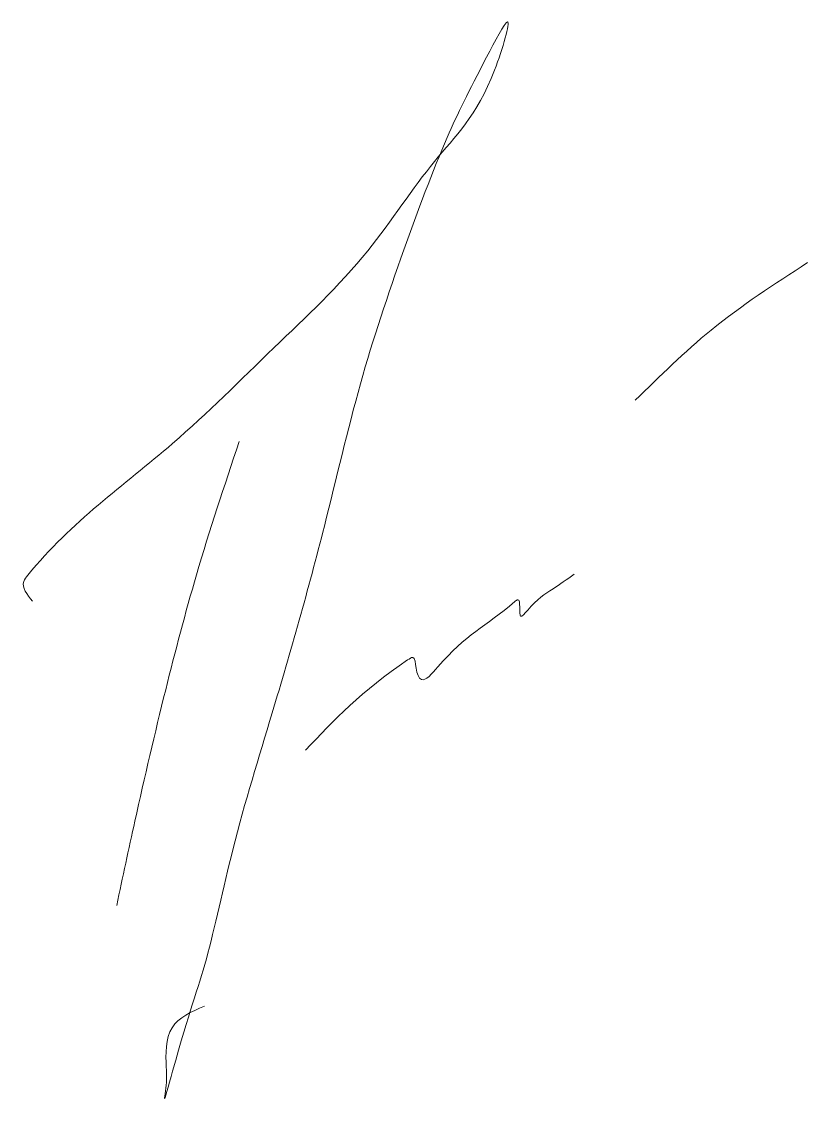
# Model space of a CAD drawing. Header units: millimetres. Extents: x 311.39 to 318.28, y 118.97 to 128.45.
import ezdxf

# ---------------------------------------------------------------- set-up
doc = ezdxf.new("R2010")
doc.units = ezdxf.units.MM

msp = doc.modelspace()

# ---------------------------------------------------------------- linework, layer by layer
at = {"color": 5, "lineweight": 15}
for points in [[(311.485, 123.3658), (311.4085, 123.5405), (311.444, 123.5951), (312.7142, 124.7511), (313.6015, 125.5886), (314.4255, 126.4418), (315.0101, 127.224), (315.5382, 128.0263), (315.6509, 128.4486), (315.4678, 128.1389), (315.1227, 127.4352), (314.7425, 126.4499), (314.3622, 125.2746), (314.045, 124.0254), (313.5873, 122.3856), (313.2421, 121.1861), (313.0098, 120.2289), (312.714, 119.2437), (312.6435, 119.0096), (312.6551, 119.0944), (312.6579, 119.2776), (312.7087, 119.6243), (312.9935, 119.8132)], [(316.7719, 125.1291), (317.4391, 125.7456), (318.2825, 126.3369)], [(313.2972, 124.767), (312.9234, 123.5987), (312.653, 122.5893), (312.3826, 121.4368), (312.2236, 120.6976)], [(313.8795, 122.0592), (314.7753, 122.8509), (314.8204, 122.8725), (314.8498, 122.7787), (314.8967, 122.679), (315.0404, 122.7904), (315.7167, 123.3628), (315.741, 123.3796), (315.7671, 123.2341), (315.8287, 123.2882), (316.0511, 123.4758), (316.2372, 123.6023)]]:
    msp.add_spline(points, degree=3, dxfattribs=at)

doc.saveas('drawing.dxf')
